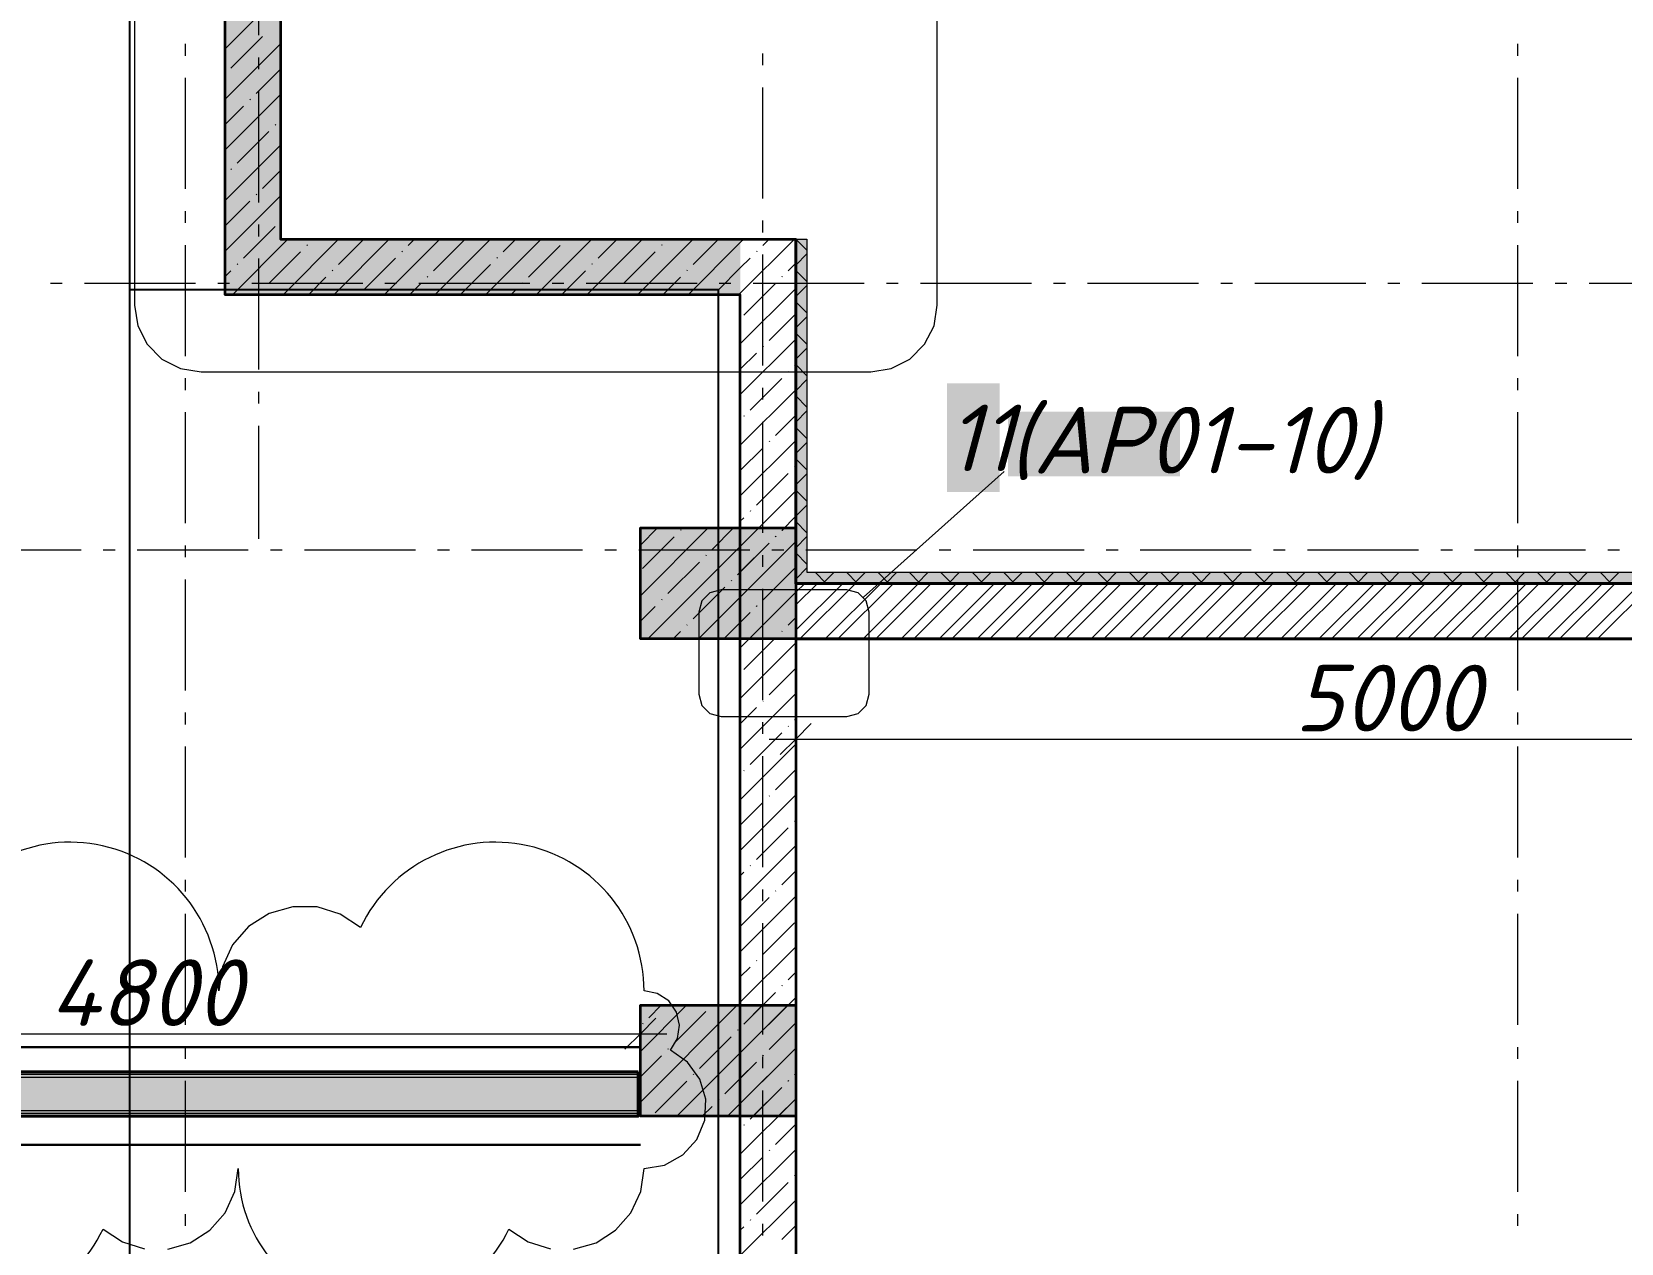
# Model space of a CAD drawing. Header units: millimetres. Extents: x -81576 to 1046824, y -248937 to 691537.
# Drawn here: x 120095 to 127254, y 670219 to 675675 of the extents above; entities that cross this region are included whole.
import ezdxf

# ---------------------------------------------------------------- set-up
doc = ezdxf.new("R2010")
doc.units = ezdxf.units.MM
doc.layers.add('0) расчет', color=172, linetype='Continuous', lineweight=30)
doc.layers.add('0.2) Шпаклевка подвала и баз и фин', color=5, linetype='Continuous', lineweight=30)
doc.layers.add('PDF _Геометрия', color=7, linetype='Continuous', true_color=0x1d1d1d)
doc.layers.add('PDF _Сплошная заливка', color=7, linetype='Continuous', true_color=0xffffff)
doc.layers.add('PDF _Текст', color=7, linetype='Continuous')
doc.styles.add('PDF ISOCPEUR Italic', font='isocpeui.ttf')

msp = doc.modelspace()

# ---------------------------------------------------------------- hatches: boundary and pattern name
at = {"transparency": 33554559}
for points in [[(122826, 670978.3), (122826, 670990.8), (118056, 670990.8), (118056, 670978.3)], [(122826, 670965.8), (122826, 670978.3), (118056, 670978.3), (118056, 670965.8)], [(122826, 670815.8), (122826, 670965.8), (118056, 670965.8), (118056, 670815.8)], [(122826, 670803.3), (122826, 670815.8), (118056, 670815.8), (118056, 670803.3)], [(122826, 670790.8), (122826, 670803.3), (118056, 670803.3), (118056, 670790.8)]]:
    msp.add_hatch(color=6, dxfattribs=at).paths.add_polyline_path(points)
at = {"layer": 'PDF _Сплошная заливка', "true_color": 0x636466, "transparency": 33554559}
for points in [[(121216, 674741.1), (121216, 682191.1), (120966, 682191.1), (120966, 674741.1)], [(123286, 674491.1), (123286, 674741.1), (120966, 674741.1), (120966, 674491.1)], [(123586, 673191.1), (123586, 674741.1), (123536, 674741.1), (123536, 673191.1)], [(123536, 672941.1), (123536, 673441.1), (122836, 673441.1), (122836, 672941.1)], [(128536, 673191.1), (128536, 673241.1), (123586, 673241.1), (123586, 673191.1)], [(122836, 670790.8), (123536, 670790.8), (123536, 671290.8), (122836, 671290.8)]]:
    msp.add_hatch(color=251, dxfattribs=at).paths.add_polyline_path(points)

# ---------------------------------------------------------------- linework, layer by layer
for points in [[(120536, 652191.1), (113350.8, 652191.1), (113350.8, 682240), (120536, 682240)], [(123187.6, 674513.1), (120536, 674513.1), (120536, 659941.1), (123187.6, 659941.1)]]:
    msp.add_lwpolyline(points, close=True)
at = {"color": 6, "lineweight": 40}
msp.add_lwpolyline([(122826, 670990.8), (122826, 670790.8), (118056, 670790.8), (118056, 670990.8)], close=True, dxfattribs=at)
at = {"color": 6, "lineweight": 9}
for points in [[(122826, 670978.3), (118056, 670978.3)], [(122826, 670965.8), (118056, 670965.8)], [(122826, 670815.8), (118056, 670815.8)], [(122826, 670803.3), (118056, 670803.3)]]:
    msp.add_lwpolyline(points, dxfattribs=at)
at = {"layer": '0) расчет', "color": 1, "lineweight": 9}
for points in [[(122535.6, 670193), (122636.3, 670221.6), (122724.8, 670277.6), (122793.8, 670356.4), (122837.6, 670451.6), (122852.6, 670555.2), (122945.3, 670571), (123027.6, 670616.7), (123090.1, 670687), (123125.8, 670774.1), (123130.6, 670868.1), (123104, 670958.4), (123049, 671034.7), (122971.8, 671088.6), (123003.1, 671140.9), (123012.5, 671201.2), (122998.6, 671260.5), (122963.6, 671310.4), (122912.4, 671343.6), (122852.6, 671355.2, 0.801087), (121576.2, 671640.6), (121484.8, 671701.3), (121379.9, 671733.6), (121270.2, 671734.7), (121164.7, 671704.8), (121071.9, 671646.1), (120999.7, 671563.5), (120953.8, 671463.8), (120938.1, 671355.2, 0.801087), (119661.8, 671640.6)], [(119197.9, 670555.2, 0.80109), (120416.2, 670282.8), (120503.4, 670224.9), (120603.5, 670194.1)], [(120708.3, 670193), (120809, 670221.6), (120897.5, 670277.6), (120966.5, 670356.4), (121010.3, 670451.6), (121025.3, 670555.2, 0.801091), (122243.5, 670282.8), (122330.7, 670224.9), (122430.8, 670194.1)]]:
    msp.add_lwpolyline(points, format="xyb", dxfattribs=at)
at = {"layer": '0.2) Шпаклевка подвала и баз и фин'}
for points in [[(122836, 671102.8), (118036, 671102.8)], [(122836, 670662.3), (118036, 670662.3)]]:
    msp.add_lwpolyline(points, dxfattribs=at)
at = {"layer": 'PDF _Геометрия', "color": 7, "lineweight": 9}
for points in [[(124173.6, 682486.9), (124158.9, 682579.6), (124116.3, 682663.2), (124050, 682729.6), (123966.3, 682772.2), (123873.6, 682786.9), (120857.7, 682786.9), (120765, 682772.2), (120681.3, 682729.6), (120614.9, 682663.2), (120572.3, 682579.6), (120557.7, 682486.9), (120557.7, 674443.9), (120572.3, 674351.2), (120614.9, 674267.6), (120681.3, 674201.2), (120765, 674158.6), (120857.7, 674143.9), (123873.6, 674143.9), (123966.3, 674158.6), (124050, 674201.2), (124116.3, 674267.6), (124158.9, 674351.2), (124173.6, 674443.9)], [(123866.4, 673061.8), (123853, 673111.8), (123816.4, 673148.4), (123766.4, 673161.8), (123199.6, 673161.8), (123149.6, 673148.4), (123113, 673111.8), (123099.6, 673061.8), (123099.6, 672691.5), (123113, 672641.5), (123149.6, 672604.9), (123199.6, 672591.5), (123766.4, 672591.5), (123816.4, 672604.9), (123853, 672641.5), (123866.4, 672691.5)]]:
    msp.add_lwpolyline(points, close=True, dxfattribs=at)
at = {"layer": 'PDF _Геометрия', "color": 7, "lineweight": 35}
for points in [[(123536, 667740.8), (123536, 664541.1), (123286, 664541.1), (123286, 674491.1), (120966, 674491.1), (120966, 674741.1), (120966, 682191.1), (105386, 682191.1)], [(121216, 682191.1), (121216, 674741.1), (123286, 674741.1), (123536, 674741.1), (123536, 673191.1)], [(123536, 672941.1), (123536, 667940.8), (123536, 667440.8), (122836, 667440.8), (122836, 667940.8), (123536, 667940.8)]]:
    msp.add_lwpolyline(points, dxfattribs=at)
at = {"layer": 'PDF _Геометрия', "color": 7, "lineweight": 13}
for points in [[(123536, 674741.1), (123586, 674741.1), (123586, 673241.1), (128486, 673241.1), (128486, 673491.1), (128536, 673491.1), (129086, 673491.1), (129086, 673441.1), (129086, 673241.1), (131486, 673241.1), (131486, 673491.1), (131536, 673491.1), (132286, 673491.1), (132286, 673441.1), (132286, 673241.1), (134261, 673241.1), (134261, 682141.1)], [(129036, 673191.1), (129036, 673441.1), (128536, 673441.1), (128536, 673241.1), (128536, 673191.1), (123586, 673191.1)]]:
    msp.add_lwpolyline(points, dxfattribs=at)
at = {"layer": 'PDF _Геометрия', "color": 7, "lineweight": 9}
for points in [[(121116, 676159.4), (121116, 675659.4)], [(120786, 675620.4), (120786, 675567.4)], [(126786, 675620.4), (126786, 675567.4)], [(121116, 675559.4), (121116, 675506.5)], [(123386, 675577.4), (123386, 675524.5)], [(120786, 675467.4), (120786, 674967.4)], [(121116, 675406.5), (121116, 674906.5)], [(123386, 675424.5), (123386, 674924.5)], [(126786, 675467.4), (126786, 674967.4)], [(120786, 674867.4), (120786, 674814.5)], [(126786, 674867.4), (126786, 674814.5)], [(121116, 674806.5), (121116, 674753.6)], [(123386, 674824.5), (123386, 674771.6)], [(120786, 674714.5), (120786, 674214.5)], [(126786, 674714.5), (126786, 674214.5)], [(121116, 674653.6), (121116, 674153.6)], [(123386, 674671.6), (123386, 674171.6)], [(120232.6, 674541.1), (120179.7, 674541.1)], [(120832.6, 674541.1), (120332.6, 674541.1)], [(120985.6, 674541.1), (120932.6, 674541.1)], [(121585.6, 674541.1), (121085.6, 674541.1)], [(121738.5, 674541.1), (121685.6, 674541.1)], [(122338.5, 674541.1), (121838.5, 674541.1)], [(122491.4, 674541.1), (122438.5, 674541.1)], [(123091.4, 674541.1), (122591.4, 674541.1)], [(123244.3, 674541.1), (123191.4, 674541.1)], [(123844.3, 674541.1), (123344.3, 674541.1)], [(123997.2, 674541.1), (123944.3, 674541.1)], [(124597.2, 674541.1), (124097.2, 674541.1)], [(124750.1, 674541.1), (124697.2, 674541.1)], [(125350.1, 674541.1), (124850.1, 674541.1)], [(125503.1, 674541.1), (125450.1, 674541.1)], [(126103.1, 674541.1), (125603.1, 674541.1)], [(126256, 674541.1), (126203.1, 674541.1)], [(126856, 674541.1), (126356, 674541.1)], [(127008.9, 674541.1), (126956, 674541.1)], [(127608.9, 674541.1), (127108.9, 674541.1)], [(120786, 674114.5), (120786, 674061.6)], [(121116, 674053.6), (121116, 674000.7)], [(123386, 674071.6), (123386, 674018.7)], [(126786, 674114.5), (126786, 674061.6)], [(120786, 673961.6), (120786, 673461.6)], [(123386, 673918.7), (123386, 673418.7)], [(126786, 673961.6), (126786, 673461.6)], [(121116, 673900.7), (121116, 673391.1)], [(120317.2, 673341.1), (119817.2, 673341.1)], [(120470.1, 673341.1), (120417.2, 673341.1)], [(121070.1, 673341.1), (120570.1, 673341.1)], [(120786, 673361.6), (120786, 673308.7)], [(121223.1, 673341.1), (121170.1, 673341.1)], [(121823.1, 673341.1), (121323.1, 673341.1)], [(121976, 673341.1), (121923.1, 673341.1)], [(122576, 673341.1), (122076, 673341.1)], [(122728.9, 673341.1), (122676, 673341.1)], [(123328.9, 673341.1), (122828.9, 673341.1)], [(123481.8, 673341.1), (123428.9, 673341.1)], [(124081.8, 673341.1), (123581.8, 673341.1)], [(124234.7, 673341.1), (124181.8, 673341.1)], [(124834.7, 673341.1), (124334.7, 673341.1)], [(124987.6, 673341.1), (124934.7, 673341.1)], [(125587.6, 673341.1), (125087.6, 673341.1)], [(125740.6, 673341.1), (125687.6, 673341.1)], [(126340.6, 673341.1), (125840.6, 673341.1)], [(126493.5, 673341.1), (126440.6, 673341.1)], [(127093.5, 673341.1), (126593.5, 673341.1)], [(126786, 673361.6), (126786, 673308.7)], [(127246.4, 673341.1), (127193.5, 673341.1)], [(123386, 673318.7), (123386, 673265.7)], [(120786, 673208.7), (120786, 672708.7)], [(126786, 673208.7), (126786, 672708.7)], [(123386, 673165.7), (123386, 672665.7)], [(120786, 672608.7), (120786, 672555.8)], [(123386, 672565.7), (123386, 672512.8)], [(123606, 672559.7), (123536, 672489.7), (123466, 672419.7)], [(123536, 672588.7), (123536, 672489.7), (123536, 672369.7)], [(126786, 672608.7), (126786, 672555.8)], [(123416, 672489.7), (128656, 672489.7)], [(120786, 672455.8), (120786, 671955.8)], [(123386, 672412.8), (123386, 671912.8)], [(126786, 672455.8), (126786, 671955.8)], [(120786, 671855.8), (120786, 671802.8)], [(126786, 671855.8), (126786, 671802.8)], [(123386, 671812.8), (123386, 671759.9)], [(120786, 671702.8), (120786, 671202.8)], [(126786, 671702.8), (126786, 671202.8)], [(123386, 671659.9), (123386, 671159.9)], [(122836, 671261.8), (122836, 671162.8), (122836, 671042.8)], [(122906, 671232.8), (122836, 671162.8), (122766, 671092.8)], [(117916, 671162.8), (122956, 671162.8)], [(120786, 671102.8), (120786, 671049.9)], [(123386, 671059.9), (123386, 671007)], [(126786, 671102.8), (126786, 671049.9)], [(120786, 670949.9), (120786, 670449.9)], [(123386, 670907), (123386, 670407)], [(126786, 670949.9), (126786, 670449.9)], [(120786, 670349.9), (120786, 670297)], [(126786, 670349.9), (126786, 670297)], [(123386, 670307), (123386, 670254.1)]]:
    msp.add_lwpolyline(points, dxfattribs=at)
at = {"layer": 'PDF _Геометрия', "lineweight": 9}
for points in [[(121216, 675849), (120966, 675599)], [(121216, 675620.9), (120966, 675370.9)], [(121134.7, 675653.6), (120992.1, 675511.1)], [(121216, 675506.8), (121106.2, 675397)], [(121216, 675392.8), (120966, 675142.8)], [(121049.2, 675340), (120966, 675256.8)], [(121080, 675370.9), (121077.7, 675368.5)], [(121163.2, 675226), (121020.6, 675083.4)], [(121194.1, 675256.8), (121191.7, 675254.5)], [(121216, 675164.7), (120966, 674914.7)], [(120994.5, 675057.3), (120992.1, 675054.9)], [(121216, 675050.6), (121134.7, 674969.3)], [(121216, 674936.6), (121020.5, 674741.1), (120966, 674686.6)], [(121077.7, 674912.3), (120966, 674800.6)], [(121108.5, 674943.2), (121106.2, 674940.8)], [(121191.7, 674798.3), (121134.6, 674741.1), (121049.2, 674655.7)], [(121248.6, 674741.1), (120998.6, 674491.1)], [(121476.7, 674741.1), (121226.7, 674491.1)], [(121336.6, 674715.1), (121334.3, 674712.7)], [(121704.8, 674741.1), (121454.8, 674491.1)], [(121590.8, 674741.1), (121476.8, 674627.2)], [(121932.9, 674741.1), (121682.9, 674491.1)], [(121818.9, 674741.1), (121790.5, 674712.7)], [(122046.9, 674741.1), (121904.5, 674598.7)], [(122161, 674741.1), (121911, 674491.1)], [(122389.1, 674741.1), (122139.1, 674491.1)], [(122275, 674741.1), (122218.2, 674684.2)], [(122474.8, 674712.7), (122332.2, 674570.2)], [(122617.2, 674741.1), (122367.2, 674491.1)], [(122845.3, 674741.1), (122595.3, 674491.1)], [(122731.2, 674741.1), (122645.8, 674655.7)], [(123073.4, 674741.1), (122823.4, 674491.1)], [(122933.3, 674715.1), (122931, 674712.7)], [(123301.5, 674741.1), (123286, 674725.6), (123051.5, 674491.1)], [(123187.4, 674741.1), (123073.5, 674627.2)], [(123529.6, 674741.1), (123286, 674497.5), (123279.6, 674491.1)], [(123415.5, 674741.1), (123387.2, 674712.7)], [(123536.9, 674741.1), (123586, 674692)], [(121023, 674629.6), (121020.6, 674627.2)], [(121305.8, 674684.2), (121163.2, 674541.7)], [(121733.4, 674655.7), (121590.9, 674513.1)], [(121764.3, 674686.6), (121762, 674684.2)], [(122161.1, 674627.2), (122025, 674491.1)], [(122192, 674658.1), (122189.6, 674655.7)], [(122619.7, 674629.6), (122617.3, 674627.2)], [(122902.5, 674684.2), (122759.9, 674541.7)], [(123330.1, 674655.7), (123286, 674611.6), (123187.6, 674513.1)], [(123361, 674686.6), (123358.7, 674684.2)], [(123536, 674633.5), (123501.2, 674598.7)], [(123586, 674674.5), (123536, 674624.5)], [(120992.1, 674598.7), (120966, 674572.6)], [(121419.8, 674570.2), (121340.8, 674491.1)], [(121450.7, 674601.1), (121448.3, 674598.7)], [(121878.4, 674572.5), (121876, 674570.2)], [(122588.8, 674598.7), (122481.2, 674491.1)], [(123016.5, 674570.2), (122937.4, 674491.1)], [(123047.4, 674601.1), (123045, 674598.7)], [(123475.1, 674572.5), (123472.7, 674570.2)], [(123536, 674600.6), (123586, 674550.6)], [(121137.1, 674515.5), (121134.7, 674513.1)], [(121847.5, 674541.7), (121796.9, 674491.1)], [(122275.2, 674513.1), (122253.1, 674491.1)], [(122306.1, 674544), (122303.7, 674541.7)], [(122733.7, 674515.5), (122731.4, 674513.1)], [(123536, 674519.4), (123286, 674269.4)], [(123444.2, 674541.7), (123301.6, 674399.1)], [(123586, 674533), (123536, 674483)], [(123536, 674405.4), (123415.7, 674285.1)], [(123536, 674459.2), (123586, 674409.2)], [(123586, 674391.6), (123536, 674341.6)], [(123536, 674291.3), (123286, 674041.3)], [(123536, 674317.8), (123586, 674267.8)], [(123358.7, 674228), (123286, 674155.4)], [(123389.5, 674258.9), (123387.2, 674256.5)], [(123586, 674250.2), (123536, 674200.2)], [(123503.6, 674144.9), (123501.2, 674142.5)], [(123536, 674177.3), (123529.7, 674171)], [(123536, 674176.3), (123586, 674126.3)], [(123536, 674063.2), (123286, 673813.2)], [(123472.7, 674114), (123330.1, 673971.4)], [(123586, 674108.8), (123536, 674058.8)], [(123536, 674034.9), (123586, 673984.9)], [(123304, 673945.3), (123301.6, 673942.9)], [(123536, 673949.2), (123444.2, 673857.4)], [(123586, 673967.3), (123536, 673917.3)], [(123536, 673835.1), (123286, 673585.1)], [(123418, 673831.2), (123415.7, 673828.9)], [(123536, 673893.5), (123586, 673843.5)], [(123387.2, 673800.3), (123286, 673699.2)], [(123586, 673825.9), (123536, 673775.9)], [(123532.1, 673717.2), (123529.7, 673714.8)], [(123536, 673752.1), (123586, 673702.1)], [(123501.2, 673686.3), (123358.7, 673543.7)], [(123586, 673684.5), (123536, 673634.5)], [(123536, 673607), (123286, 673357)], [(123536, 673610.7), (123586, 673560.7)], [(123301.6, 673486.7), (123286, 673471.1)], [(123332.5, 673517.6), (123330.1, 673515.2)], [(123484.1, 673441.1), (123472.7, 673429.7), (123536, 673493)], [(123586, 673543.1), (123536, 673493.1)], [(122913.9, 673441.1), (122836, 673363.2)], [(123142, 673441.1), (122836, 673135.1)], [(122988, 673401.2), (122845.4, 673258.6)], [(123370.1, 673441.1), (122870.1, 672941.1)], [(123018.9, 673432.1), (123016.5, 673429.7)], [(123256, 673441.1), (123159.1, 673344.1)], [(123536, 673469.2), (123586, 673419.2)], [(123586, 673401.7), (123536, 673351.7)], [(123286, 673128.9), (123536, 673378.9), (123098.2, 672941.1)], [(123286, 673243), (123415.7, 673372.7), (123273.1, 673230.1)], [(123102, 673287.1), (122959.5, 673144.6)], [(123132.9, 673318), (123130.6, 673315.6)], [(123536, 673327.8), (123586, 673277.8)], [(123586, 673260.2), (123536, 673210.2)], [(123247, 673204), (123244.6, 673201.6)], [(123622.7, 673241.1), (123672.7, 673191.1)], [(123708.3, 673241.1), (123658.3, 673191.1)], [(123764.1, 673241.1), (123814.1, 673191.1)], [(123849.7, 673241.1), (123799.7, 673191.1)], [(123905.5, 673241.1), (123955.5, 673191.1)], [(123991.1, 673241.1), (123941.1, 673191.1)], [(124047, 673241.1), (124097, 673191.1)], [(124132.6, 673241.1), (124082.6, 673191.1)], [(124188.4, 673241.1), (124238.4, 673191.1)], [(124274, 673241.1), (124224, 673191.1)], [(124329.8, 673241.1), (124379.8, 673191.1)], [(124415.4, 673241.1), (124365.4, 673191.1)], [(124471.2, 673241.1), (124521.2, 673191.1)], [(124556.8, 673241.1), (124506.8, 673191.1)], [(124612.6, 673241.1), (124662.6, 673191.1)], [(124698.2, 673241.1), (124648.2, 673191.1)], [(124754.1, 673241.1), (124804.1, 673191.1)], [(124839.7, 673241.1), (124789.7, 673191.1)], [(124895.5, 673241.1), (124945.5, 673191.1)], [(124981.1, 673241.1), (124931.1, 673191.1)], [(125036.9, 673241.1), (125086.9, 673191.1)], [(125122.5, 673241.1), (125072.5, 673191.1)], [(125178.3, 673241.1), (125228.3, 673191.1)], [(125263.9, 673241.1), (125213.9, 673191.1)], [(125319.7, 673241.1), (125369.7, 673191.1)], [(125405.3, 673241.1), (125355.3, 673191.1)], [(125461.2, 673241.1), (125511.2, 673191.1)], [(125546.8, 673241.1), (125496.8, 673191.1)], [(125602.6, 673241.1), (125652.6, 673191.1)], [(125688.2, 673241.1), (125638.2, 673191.1)], [(125744, 673241.1), (125794, 673191.1)], [(125829.6, 673241.1), (125779.6, 673191.1)], [(125885.4, 673241.1), (125935.4, 673191.1)], [(125971, 673241.1), (125921, 673191.1)], [(126026.9, 673241.1), (126076.9, 673191.1)], [(126112.5, 673241.1), (126062.5, 673191.1)], [(126168.3, 673241.1), (126218.3, 673191.1)], [(126253.9, 673241.1), (126203.9, 673191.1)], [(126309.7, 673241.1), (126359.7, 673191.1)], [(126395.3, 673241.1), (126345.3, 673191.1)], [(126451.1, 673241.1), (126501.1, 673191.1)], [(126536.7, 673241.1), (126486.7, 673191.1)], [(126592.5, 673241.1), (126642.5, 673191.1)], [(126678.1, 673241.1), (126628.1, 673191.1)], [(126734, 673241.1), (126784, 673191.1)], [(126819.6, 673241.1), (126769.6, 673191.1)], [(126875.4, 673241.1), (126925.4, 673191.1)], [(126961, 673241.1), (126911, 673191.1)], [(127016.8, 673241.1), (127066.8, 673191.1)], [(127102.4, 673241.1), (127052.4, 673191.1)], [(127158.2, 673241.1), (127208.2, 673191.1)], [(127243.8, 673241.1), (127193.8, 673191.1)], [(122933.3, 673118.4), (122931, 673116)], [(123216.1, 673173.1), (123073.5, 673030.5)], [(123286, 672900.8), (123536, 673150.8), (123326.3, 672941.1)], [(122902.5, 673087.5), (122836, 673021.1)], [(123286, 673014.9), (123330.1, 673059), (123212.2, 672941.1)], [(123016.5, 672973.5), (122984.1, 672941.1)], [(123047.4, 673004.4), (123045, 673002)], [(123536, 672922.7), (123286, 672672.7)], [(123301.6, 672802.4), (123444.2, 672945), (123440.3, 672941.1)], [(123536, 672808.7), (123415.7, 672688.4)], [(123536, 672694.6), (123286, 672444.6)], [(123358.7, 672631.3), (123286, 672558.7)], [(123389.5, 672662.2), (123387.2, 672659.8)], [(123503.6, 672548.2), (123501.2, 672545.8)], [(123536, 672580.6), (123529.7, 672574.3)], [(123472.7, 672517.3), (123330.1, 672374.7)], [(123536, 672466.5), (123286, 672216.5)], [(123304, 672348.6), (123301.6, 672346.2)], [(123536, 672352.5), (123444.2, 672260.7)], [(123536, 672238.4), (123286, 671988.4)], [(123387.2, 672203.7), (123286, 672102.5)], [(123418, 672234.5), (123415.7, 672232.2)], [(123532.1, 672120.5), (123529.7, 672118.1)], [(123501.2, 672089.6), (123358.7, 671947)], [(123536, 672010.3), (123286, 671760.3)], [(123332.5, 671920.9), (123330.1, 671918.5)], [(123301.6, 671890), (123286, 671874.4)], [(123536, 671896.3), (123472.7, 671833)], [(123536, 671782.2), (123286, 671532.2)], [(123415.7, 671776), (123286, 671646.3)], [(123446.6, 671806.9), (123444.2, 671804.5)], [(123529.7, 671661.9), (123387.2, 671519.4)], [(123536, 671554.1), (123286, 671304.1)], [(123361, 671493.2), (123358.7, 671490.8)], [(123330.1, 671462.3), (123286, 671418.2)], [(123536, 671440.1), (123501.2, 671405.3)], [(123536, 671326), (123286, 671076)], [(123444.2, 671348.3), (123301.6, 671205.7), (123386.7, 671290.8)], [(123475.1, 671379.2), (123472.7, 671376.8)], [(123044.5, 671290.8), (122836, 671082.2)], [(123272.6, 671290.8), (122836, 670854.1)], [(122930.5, 671290.8), (122873.9, 671234.2)], [(123130.6, 671262.7), (122988, 671120.2)], [(123500.7, 671290.8), (123000.7, 670790.8)], [(122847.8, 671208.1), (122845.4, 671205.7)], [(123244.6, 671148.7), (123102, 671006.1)], [(123275.5, 671179.6), (123273.1, 671177.2)], [(122931, 671063.2), (122836, 670968.2)], [(122961.8, 671094), (122959.5, 671091.7)], [(123228.8, 670790.8), (123536, 671097.9), (123286, 670847.9)], [(123075.9, 670980), (123073.5, 670977.6)], [(123216.1, 670892.1), (123358.7, 671034.6), (123286, 670962)], [(123045, 670949.1), (122902.5, 670806.5)], [(123342.9, 670790.8), (123472.7, 670920.6), (123330.1, 670778)], [(123159.1, 670835.1), (123114.8, 670790.8)], [(123189.9, 670865.9), (123187.6, 670863.6)], [(123456.9, 670790.8), (123536, 670869.8), (123286, 670619.8)], [(123536, 670755.8), (123444.2, 670664)], [(123304, 670751.9), (123301.6, 670749.5)], [(123536, 670641.7), (123286, 670391.7)], [(123418, 670637.8), (123415.7, 670635.5)], [(123387.2, 670607), (123286, 670505.8)], [(123501.2, 670492.9), (123358.7, 670350.3)], [(123532.1, 670523.8), (123529.7, 670521.4)], [(123536, 670413.6), (123286, 670163.6)], [(123332.5, 670324.2), (123330.1, 670321.8)], [(123301.6, 670293.3), (123286, 670277.7)], [(123536, 670299.6), (123472.7, 670236.3)]]:
    msp.add_lwpolyline(points, dxfattribs=at)
at = {"layer": 'PDF _Геометрия', "color": 7, "lineweight": 40}
msp.add_lwpolyline([(123586, 673191.1), (123536, 673191.1), (123536, 674741.1)], dxfattribs=at)
at = {"layer": 'PDF _Геометрия', "color": 174, "lineweight": 9, "true_color": 0x0000a0}
msp.add_lwpolyline([(123841, 673128.4), (124474.3, 673694.1)], dxfattribs=at)
at = {"layer": 'PDF _Геометрия', "color": 7, "lineweight": 35}
for points in [[(123536, 673441.1), (123536, 672941.1), (122836, 672941.1), (122836, 673441.1)], [(123536, 671290.8), (123536, 670790.8), (122836, 670790.8), (122836, 671290.8)]]:
    msp.add_lwpolyline(points, close=True, dxfattribs=at)
at = {"layer": 'PDF _Геометрия', "lineweight": 9}
for points in [[(123444.2, 673401.2), (123446.6, 673403.5)], [(123387.2, 673116), (123529.7, 673258.6)], [(123358.7, 673087.5), (123361, 673089.9)], [(123472.7, 672973.5), (123475.1, 672975.9)], [(123501.2, 673002), (123536, 673036.8)], [(123415.7, 671091.7), (123536, 671212)], [(123387.2, 671063.2), (123389.5, 671065.5)], [(123529.7, 670977.6), (123536, 670983.9)], [(123501.2, 670949.1), (123503.6, 670951.5)]]:
    msp.add_lwpolyline(points, close=True, dxfattribs=at)
at = {"layer": 'PDF _Геометрия', "color": 24, "lineweight": 9, "true_color": 0x8e1d1d}
for points in [[(123576.3, 673191.1), (123536, 673150.8)], [(123747.4, 673191.1), (123536, 672979.8)], [(123633.3, 673191.1), (123536, 673093.8)], [(123804.4, 673191.1), (123554.4, 672941.1)], [(123918.4, 673191.1), (123668.4, 672941.1)], [(123975.5, 673191.1), (123725.5, 672941.1)], [(124089.5, 673191.1), (123839.5, 672941.1)], [(124146.5, 673191.1), (123896.5, 672941.1)], [(124260.6, 673191.1), (124010.6, 672941.1)], [(124317.6, 673191.1), (124067.6, 672941.1)], [(124431.6, 673191.1), (124181.6, 672941.1)], [(124488.7, 673191.1), (124238.7, 672941.1)], [(124602.7, 673191.1), (124352.7, 672941.1)], [(124659.7, 673191.1), (124409.7, 672941.1)], [(124773.8, 673191.1), (124523.8, 672941.1)], [(124830.8, 673191.1), (124580.8, 672941.1)], [(124944.9, 673191.1), (124694.9, 672941.1)], [(125001.9, 673191.1), (124751.9, 672941.1)], [(125115.9, 673191.1), (124865.9, 672941.1)], [(125173, 673191.1), (124923, 672941.1)], [(125287, 673191.1), (125037, 672941.1)], [(125344, 673191.1), (125094, 672941.1)], [(125458.1, 673191.1), (125208.1, 672941.1)], [(125515.1, 673191.1), (125265.1, 672941.1)], [(125629.2, 673191.1), (125379.2, 672941.1)], [(125686.2, 673191.1), (125436.2, 672941.1)], [(125800.2, 673191.1), (125550.2, 672941.1)], [(125857.3, 673191.1), (125607.3, 672941.1)], [(125971.3, 673191.1), (125721.3, 672941.1)], [(126028.3, 673191.1), (125778.3, 672941.1)], [(126142.4, 673191.1), (125892.4, 672941.1)], [(126199.4, 673191.1), (125949.4, 672941.1)], [(126313.5, 673191.1), (126063.5, 672941.1)], [(126370.5, 673191.1), (126120.5, 672941.1)], [(126484.5, 673191.1), (126234.5, 672941.1)], [(126541.6, 673191.1), (126291.6, 672941.1)], [(126655.6, 673191.1), (126405.6, 672941.1)], [(126712.6, 673191.1), (126462.6, 672941.1)], [(126826.7, 673191.1), (126576.7, 672941.1)], [(126883.7, 673191.1), (126633.7, 672941.1)], [(126997.8, 673191.1), (126747.8, 672941.1)], [(127054.8, 673191.1), (126804.8, 672941.1)], [(127168.8, 673191.1), (126918.8, 672941.1)], [(127225.9, 673191.1), (126975.9, 672941.1)], [(127339.9, 673191.1), (127089.9, 672941.1)], [(127396.9, 673191.1), (127146.9, 672941.1)]]:
    msp.add_lwpolyline(points, dxfattribs=at)
at = {"layer": 'PDF _Геометрия', "color": 16, "lineweight": 9, "true_color": 0x800000}
msp.add_lwpolyline([(123536, 672941.1), (123536, 673191.1)], dxfattribs=at)
at = {"layer": 'PDF _Геометрия', "color": 16, "lineweight": 40, "true_color": 0x800000}
for points in [[(123586, 673191.1), (128536, 673191.1)], [(131536, 672941.1), (123536, 672941.1)]]:
    msp.add_lwpolyline(points, dxfattribs=at)
at = {"layer": 'PDF _Сплошная заливка', "lineweight": 9, "transparency": 33554559}
for points in [[(124216.4, 674092.1), (124454.5, 674092.1), (124216.4, 673602.6), (124454.5, 673602.6)], [(124492.2, 673964.8), (124545.8, 673964.8), (124492.2, 673673.7), (124545.8, 673673.7)], [(124545.8, 673964.8), (124783.9, 673964.8), (124545.8, 673673.7), (124783.9, 673673.7)], [(124783.9, 673964.8), (125266.1, 673964.8), (124783.9, 673673.7), (125266.1, 673673.7)]]:
    msp.add_solid(points, dxfattribs=at)

# ---------------------------------------------------------------- texts
at = {"layer": 'PDF _Текст', "char_height": 300, "attachment_point": 4, "style": 'PDF ISOCPEUR Italic'}
for s, insert in [('11', (124216.4, 673846)), ('(АР01-10)', (124492.2, 673821.2)), ('5000', (125783.2, 672674.4)), ('4800', (120175.5, 671347.5))]:
    msp.add_mtext(s, dxfattribs=dict(at, insert=insert))

doc.saveas('drawing.dxf')
